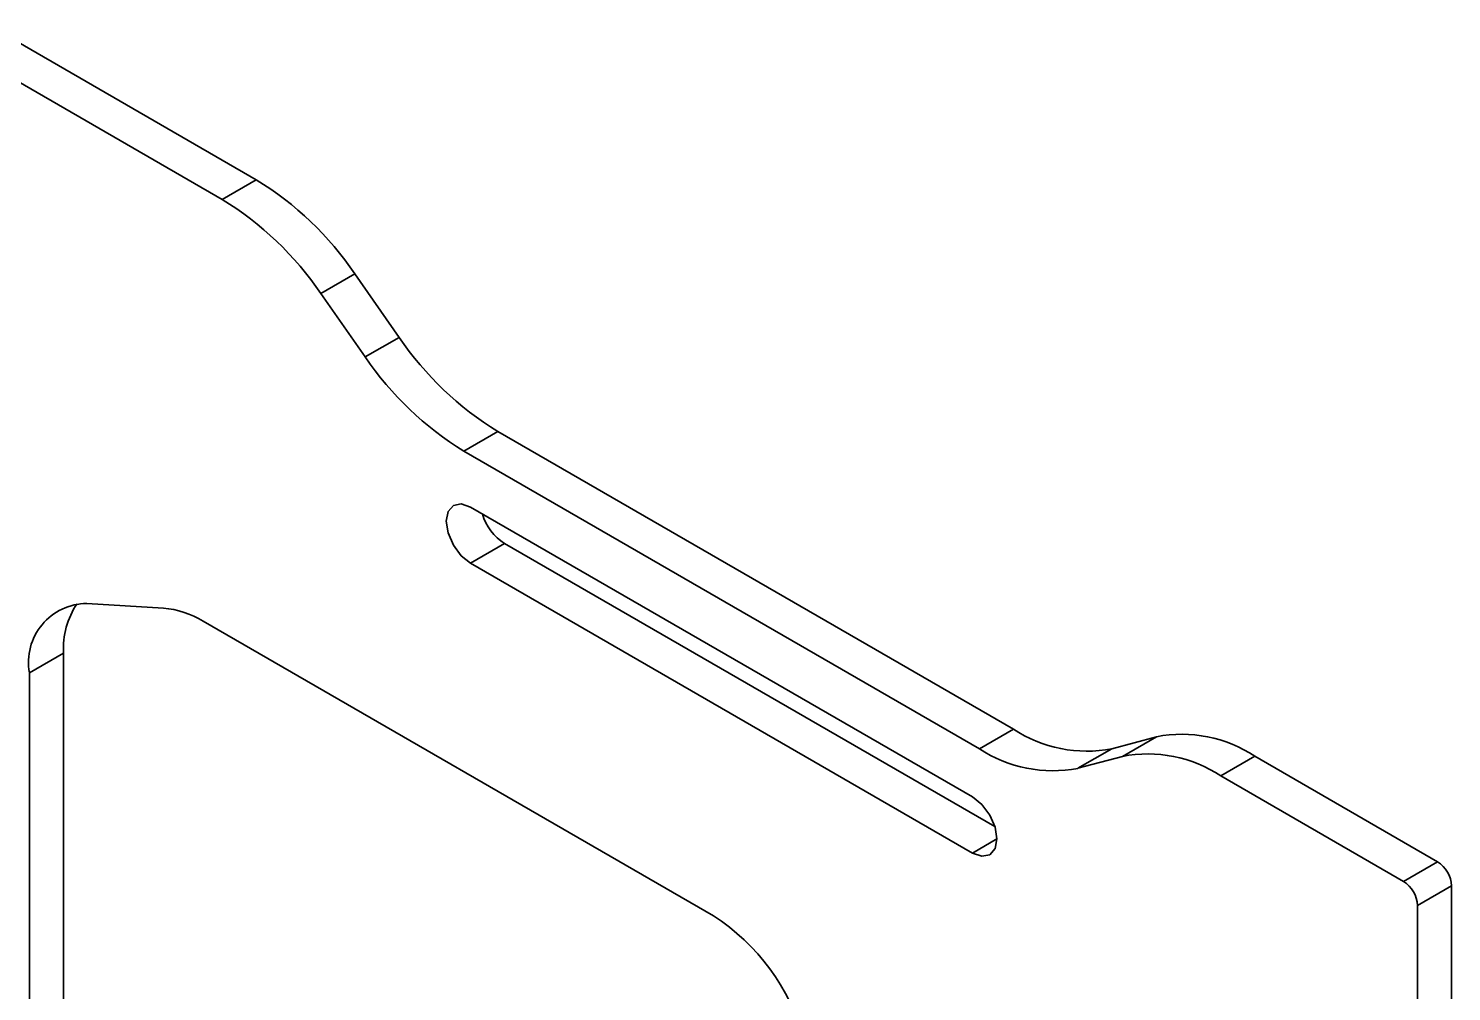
# Model space of a CAD drawing. Header units: millimetres. Extents: x 0 to 415, y 0 to 292.
# Drawn here: x 381.2 to 388.45, y 123.16 to 128.07 of the extents above; entities that cross this region are included whole.
import ezdxf

# ---------------------------------------------------------------- set-up
doc = ezdxf.new("R2010")
doc.units = ezdxf.units.MM

# ---------------------------------------------------------------- blocks, each defined once
blk = doc.blocks.new('SE767')
at = {"color": 7, "linetype": 'Continuous', "lineweight": 35}
for p, q in [((383.3641, 125.6411), (383.3372, 125.6102)), ((383.4042, 125.6489), (383.3641, 125.6411)), ((383.4516, 125.6325), (383.4042, 125.6489)), ((383.3372, 125.6102), (383.3278, 125.561)), ((383.3278, 125.561), (383.3372, 125.5009)), ((383.3372, 125.5009), (383.3641, 125.439)), ((383.3641, 125.439), (383.4042, 125.3849)), ((383.4042, 125.3849), (383.4516, 125.3467))]:
    blk.add_line(p, q, dxfattribs=at)
blk = doc.blocks.new('SE766')
blk.add_blockref('SE767', (0, 0))
blk = doc.blocks.new('SE769')
at = {"color": 7, "linetype": 'Continuous', "lineweight": 35}
for p, q in [((386.0563, 124.1179), (386.0089, 124.1561)), ((386.0964, 124.0638), (386.0563, 124.1179)), ((386.1232, 124.0019), (386.0964, 124.0638)), ((386.1327, 123.9418), (386.1232, 124.0019)), ((386.0964, 123.8617), (386.1232, 123.8926)), ((386.1232, 123.8926), (386.1327, 123.9418)), ((386.0089, 123.8703), (386.0563, 123.8539)), ((386.0563, 123.8539), (386.0964, 123.8617))]:
    blk.add_line(p, q, dxfattribs=at)
blk = doc.blocks.new('SE768')
blk.add_blockref('SE769', (0, 0))

msp = doc.modelspace()

# ---------------------------------------------------------------- linework, layer by layer
at = {"color": 7, "linetype": 'Continuous', "lineweight": 35}
for p, q in [((382.3599, 127.2997), (381.024, 128.0709)), ((382.1866, 127.1997), (380.8507, 127.9708)), ((382.1866, 127.1997), (382.3599, 127.2997)), ((382.8617, 126.8202), (382.6885, 126.7202)), ((382.8617, 126.8202), (383.0885, 126.4972)), ((382.6885, 126.7202), (382.9152, 126.3972)), ((382.9152, 126.3972), (383.0885, 126.4972)), ((383.5903, 126.0177), (383.4171, 125.9177)), ((383.5903, 126.0177), (386.2166, 124.5016)), ((383.4171, 125.9177), (386.0434, 124.4016)), ((386.0089, 124.1561), (383.4516, 125.6325)), ((383.6248, 125.4467), (383.4516, 125.3467)), ((383.6248, 125.4467), (386.1223, 124.0049)), ((383.4516, 125.3467), (386.0089, 123.8703)), ((381.4968, 125.1414), (381.8867, 125.1182)), ((382.0891, 125.0513), (384.6886, 123.5506)), ((381.3775, 124.8887), (381.2043, 124.7887)), ((381.3775, 122.0432), (381.3775, 124.8887)), ((381.2043, 121.9431), (381.2043, 124.7887)), ((386.0434, 124.4016), (386.2166, 124.5016)), ((386.7185, 124.4017), (386.5453, 124.3017)), ((386.7185, 124.4017), (386.9452, 124.4628)), ((386.772, 124.3628), (386.9452, 124.4628)), ((386.5453, 124.3017), (386.772, 124.3628)), ((387.4471, 124.3629), (387.2739, 124.2629)), ((388.3779, 123.8255), (387.4471, 124.3629)), ((388.2046, 123.7255), (387.2739, 124.2629)), ((386.1327, 123.9418), (386.0089, 123.8703)), ((388.2046, 123.7255), (388.3779, 123.8255)), ((388.4486, 123.7031), (388.2754, 123.603)), ((388.4486, 121.4576), (388.4486, 123.7031)), ((388.2754, 121.3576), (388.2754, 123.603))]:
    msp.add_line(p, q, dxfattribs=at)
for centre, radius, start, end in [((381.5046, 125.902), 1.6386, 34.07833, 58.5346), ((381.3313, 125.802), 1.6386, 34.07833, 58.5346), ((384.4456, 127.4154), 1.6386, 214.07833, 238.5346), ((384.2724, 127.3154), 1.6386, 214.07833, 238.5346), ((383.7734, 125.6762), 0.2734, 196.64307, 237.0914), ((381.4988, 124.8422), 0.2993, 90.37169, 190.28666), ((381.7981, 124.9083), 0.4211, 146.5544, 182.66357), ((381.845, 124.6521), 0.4679, 58.551, 84.88911), ((386.5894, 125.0634), 0.6742, 236.43357, 281.03798), ((387.0743, 123.8011), 0.6742, 56.43357, 101.03798), ((386.4162, 124.9634), 0.6742, 236.43357, 281.03798), ((386.9011, 123.701), 0.6742, 56.43357, 101.03798), ((388.2951, 123.6961), 0.1537, 2.60548, 57.39452), ((388.1218, 123.5961), 0.1537, 2.60548, 57.39452), ((384.0959, 122.6331), 1.0923, 15.51632, 57.13683)]:
    msp.add_arc(centre, radius, start, end, dxfattribs=at)

# ---------------------------------------------------------------- block references
for name in ['SE766', 'SE768']:
    msp.add_blockref(name, (0, 0))

doc.saveas('drawing.dxf')
